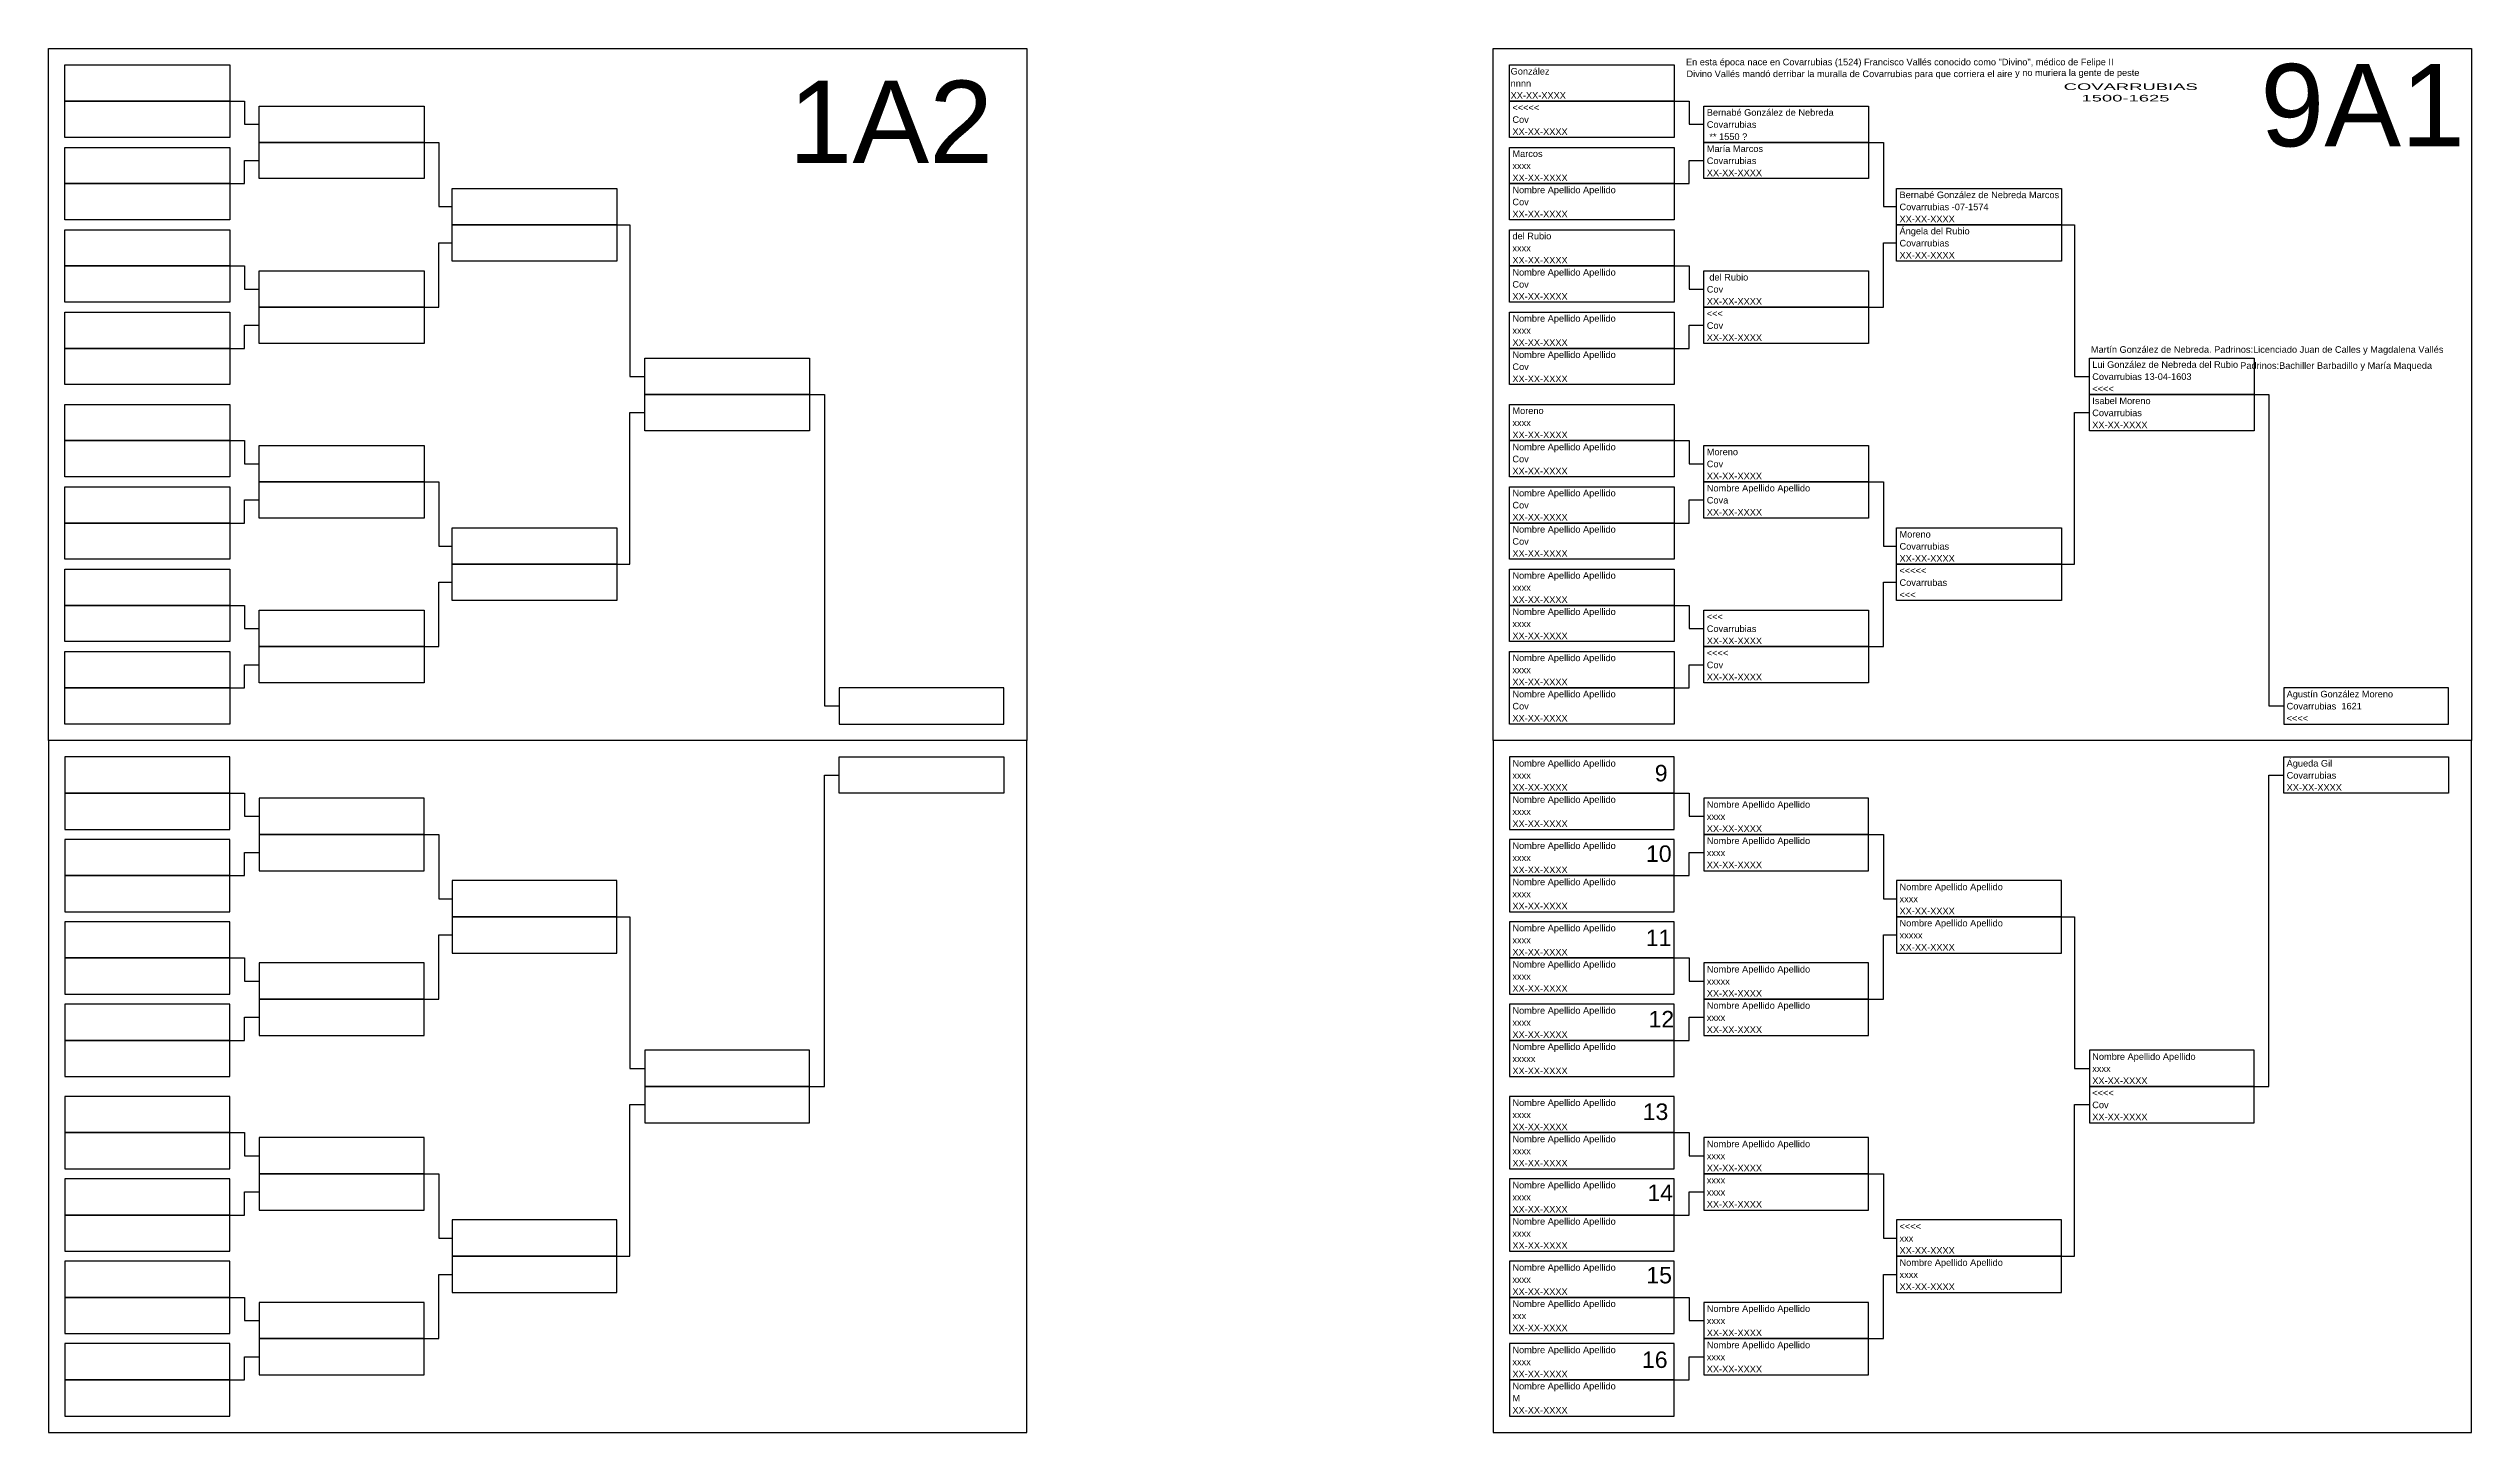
# Model space of a CAD drawing. Header units: millimetres. Extents: x -16844 to 23151, y -8543 to 4892.
# Drawn here: x -3946 to -3211, y 0 to 420 of the extents above; entities that cross this region are included whole.
import ezdxf
from ezdxf.enums import TextEntityAlignment as Align

# ---------------------------------------------------------------- set-up
doc = ezdxf.new("R2010")
doc.units = ezdxf.units.MM
doc.layers.add('González', color=160, linetype='Continuous')
doc.styles.add('Arial', font='arial.ttf', dxfattribs={"height": 0.01})

# ---------------------------------------------------------------- blocks, each defined once
blk = doc.blocks.new('Hoja superior')
for points in [[(0, 210), (297, 210), (297, 0), (0, 0)], [(5, 205), (55, 205), (55, 194), (5, 194)], [(5, 194), (55, 194), (55, 183), (5, 183)], [(64, 192.5), (114, 192.5), (114, 181.5), (64, 181.5)], [(5, 180), (55, 180), (55, 169), (5, 169)], [(64, 181.5), (114, 181.5), (114, 170.5), (64, 170.5)], [(5, 169), (55, 169), (55, 158), (5, 158)], [(122.5, 167.5), (172.5, 167.5), (172.5, 156.5), (122.5, 156.5)], [(5, 155), (55, 155), (55, 144), (5, 144)], [(122.5, 156.5), (172.5, 156.5), (172.5, 145.5), (122.5, 145.5)], [(5, 144), (55, 144), (55, 133), (5, 133)], [(64, 142.5), (114, 142.5), (114, 131.5), (64, 131.5)], [(5, 130), (55, 130), (55, 119), (5, 119)], [(64, 131.5), (114, 131.5), (114, 120.5), (64, 120.5)], [(5, 119), (55, 119), (55, 108), (5, 108)], [(181, 116), (231, 116), (231, 105), (181, 105)], [(181, 105), (231, 105), (231, 94), (181, 94)], [(5, 102), (55, 102), (55, 91), (5, 91)], [(5, 91), (55, 91), (55, 80), (5, 80)], [(64, 89.5), (114, 89.5), (114, 78.5), (64, 78.5)], [(5, 77), (55, 77), (55, 66), (5, 66)], [(64, 78.5), (114, 78.5), (114, 67.5), (64, 67.5)], [(5, 66), (55, 66), (55, 55), (5, 55)], [(122.5, 64.5), (172.5, 64.5), (172.5, 53.5), (122.5, 53.5)], [(5, 52), (55, 52), (55, 41), (5, 41)], [(122.5, 53.5), (172.5, 53.5), (172.5, 42.5), (122.5, 42.5)], [(5, 41), (55, 41), (55, 30), (5, 30)], [(64, 39.5), (114, 39.5), (114, 28.5), (64, 28.5)], [(5, 27), (55, 27), (55, 16), (5, 16)], [(64, 28.5), (114, 28.5), (114, 17.5), (64, 17.5)], [(5, 16), (55, 16), (55, 5), (5, 5)], [(240, 5), (290, 5), (290, 16), (240, 16)]]:
    blk.add_lwpolyline(points, close=True)
for points in [[(55, 194), (59.5, 194), (59.5, 187), (64, 187)], [(114, 181.5), (118.5, 181.5), (118.5, 162), (122.5, 162)], [(55, 169), (59.5, 169), (59.5, 176), (64, 176)], [(172.5, 156.5), (176.5, 156.5), (176.5, 110.5), (181, 110.5)], [(114, 131.5), (118.5, 131.5), (118.5, 151), (122.5, 151)], [(55, 144), (59.5, 144), (59.5, 137), (64, 137)], [(55, 119), (59.5, 119), (59.5, 126), (64, 126)], [(231, 105), (235.5, 105), (235.5, 10.5), (240, 10.5)], [(172.5, 53.5), (176.5, 53.5), (176.5, 99.5), (181, 99.5)], [(55, 91), (59.5, 91), (59.5, 84), (64, 84)], [(114, 78.5), (118.5, 78.5), (118.5, 59), (122.5, 59)], [(55, 66), (59.5, 66), (59.5, 73), (64, 73)], [(114, 28.5), (118.5, 28.5), (118.5, 48), (122.5, 48)], [(55, 41), (59.5, 41), (59.5, 34), (64, 34)], [(55, 16), (59.5, 16), (59.5, 23), (64, 23)]]:
    blk.add_lwpolyline(points)
blk = doc.blocks.new('Hoja inferior')
for points in [[(0, -210), (297, -210), (297, 0), (0, 0)], [(5, -16), (55, -16), (55, -5), (5, -5)], [(240, -5), (290, -5), (290, -16), (240, -16)], [(5, -27), (55, -27), (55, -16), (5, -16)], [(64, -28.5), (114, -28.5), (114, -17.5), (64, -17.5)], [(64, -39.5), (114, -39.5), (114, -28.5), (64, -28.5)], [(5, -41), (55, -41), (55, -30), (5, -30)], [(5, -52), (55, -52), (55, -41), (5, -41)], [(122.5, -53.5), (172.5, -53.5), (172.5, -42.5), (122.5, -42.5)], [(5, -66), (55, -66), (55, -55), (5, -55)], [(122.5, -64.5), (172.5, -64.5), (172.5, -53.5), (122.5, -53.5)], [(5, -77), (55, -77), (55, -66), (5, -66)], [(64, -78.5), (114, -78.5), (114, -67.5), (64, -67.5)], [(5, -91), (55, -91), (55, -80), (5, -80)], [(64, -89.5), (114, -89.5), (114, -78.5), (64, -78.5)], [(5, -102), (55, -102), (55, -91), (5, -91)], [(181, -105), (231, -105), (231, -94), (181, -94)], [(5, -119), (55, -119), (55, -108), (5, -108)], [(181, -116), (231, -116), (231, -105), (181, -105)], [(5, -130), (55, -130), (55, -119), (5, -119)], [(64, -131.5), (114, -131.5), (114, -120.5), (64, -120.5)], [(64, -142.5), (114, -142.5), (114, -131.5), (64, -131.5)], [(5, -144), (55, -144), (55, -133), (5, -133)], [(5, -155), (55, -155), (55, -144), (5, -144)], [(122.5, -156.5), (172.5, -156.5), (172.5, -145.5), (122.5, -145.5)], [(5, -169), (55, -169), (55, -158), (5, -158)], [(122.5, -167.5), (172.5, -167.5), (172.5, -156.5), (122.5, -156.5)], [(5, -180), (55, -180), (55, -169), (5, -169)], [(64, -181.5), (114, -181.5), (114, -170.5), (64, -170.5)], [(5, -194), (55, -194), (55, -183), (5, -183)], [(64, -192.5), (114, -192.5), (114, -181.5), (64, -181.5)], [(5, -205), (55, -205), (55, -194), (5, -194)]]:
    blk.add_lwpolyline(points, close=True)
for points in [[(231, -105), (235.5, -105), (235.5, -10.5), (240, -10.5)], [(55, -16), (59.5, -16), (59.5, -23), (64, -23)], [(114, -28.5), (118.5, -28.5), (118.5, -48), (122.5, -48)], [(55, -41), (59.5, -41), (59.5, -34), (64, -34)], [(172.5, -53.5), (176.5, -53.5), (176.5, -99.5), (181, -99.5)], [(55, -66), (59.5, -66), (59.5, -73), (64, -73)], [(114, -78.5), (118.5, -78.5), (118.5, -59), (122.5, -59)], [(55, -91), (59.5, -91), (59.5, -84), (64, -84)], [(172.5, -156.5), (176.5, -156.5), (176.5, -110.5), (181, -110.5)], [(55, -119), (59.5, -119), (59.5, -126), (64, -126)], [(114, -131.5), (118.5, -131.5), (118.5, -151), (122.5, -151)], [(55, -144), (59.5, -144), (59.5, -137), (64, -137)], [(55, -169), (59.5, -169), (59.5, -176), (64, -176)], [(114, -181.5), (118.5, -181.5), (118.5, -162), (122.5, -162)], [(55, -194), (59.5, -194), (59.5, -187), (64, -187)]]:
    blk.add_lwpolyline(points)
blk = doc.blocks.new('Casilla')
at = {"style": 'Arial'}
for tag, p in [('NOMBRE', (0.88, 8.08)), ('LUGAR_NACIMIENTO', (0.88, 4.42)), ('FECHA', (0.88, 0.75))]:
    blk.add_attdef(tag, p, '', height=2, dxfattribs=at)
blk = doc.blocks.new('Hermanos')
at = {"style": 'Arial'}
blk.add_attdef('NOMBRE', (0, 0), '', height=2, dxfattribs=at)

msp = doc.modelspace()

# ---------------------------------------------------------------- block references
for name, p, values in [('Casilla', (-3503.35, 404), {'NOMBRE': 'González', 'LUGAR_NACIMIENTO': 'nnnn', 'FECHA': 'XX-XX-XXXX'}), ('Casilla', (-3502.81, 393), {'NOMBRE': '<<<<<', 'LUGAR_NACIMIENTO': 'Cov', 'FECHA': 'XX-XX-XXXX'}), ('Casilla', (-3443.81, 391.5), {'NOMBRE': 'Bernabé González de Nebreda', 'LUGAR_NACIMIENTO': 'Covarrubias ', 'FECHA': ' ** 1550 ?'}), ('Casilla', (-3443.81, 380.5), {'NOMBRE': 'María Marcos', 'LUGAR_NACIMIENTO': 'Covarrubias', 'FECHA': 'XX-XX-XXXX'}), ('Casilla', (-3502.81, 379), {'NOMBRE': 'Marcos', 'LUGAR_NACIMIENTO': 'xxxx', 'FECHA': 'XX-XX-XXXX'}), ('Casilla', (-3502.81, 368), {'NOMBRE': 'Nombre Apellido Apellido', 'LUGAR_NACIMIENTO': 'Cov', 'FECHA': 'XX-XX-XXXX'}), ('Casilla', (-3385.31, 366.5), {'NOMBRE': 'Bernabé González de Nebreda Marcos', 'LUGAR_NACIMIENTO': 'Covarrubias -07-1574', 'FECHA': 'XX-XX-XXXX'}), ('Casilla', (-3502.81, 354), {'NOMBRE': 'del Rubio', 'LUGAR_NACIMIENTO': 'xxxx', 'FECHA': 'XX-XX-XXXX'}), ('Casilla', (-3385.31, 355.5), {'NOMBRE': 'Ángela del Rubio', 'LUGAR_NACIMIENTO': 'Covarrubias', 'FECHA': 'XX-XX-XXXX'}), ('Casilla', (-3502.81, 343), {'NOMBRE': 'Nombre Apellido Apellido', 'LUGAR_NACIMIENTO': 'Cov', 'FECHA': 'XX-XX-XXXX'}), ('Casilla', (-3443.81, 341.5), {'NOMBRE': ' del Rubio', 'LUGAR_NACIMIENTO': 'Cov', 'FECHA': 'XX-XX-XXXX'}), ('Casilla', (-3502.81, 329), {'NOMBRE': 'Nombre Apellido Apellido', 'LUGAR_NACIMIENTO': 'xxxx', 'FECHA': 'XX-XX-XXXX'}), ('Casilla', (-3443.81, 330.5), {'NOMBRE': '<<<', 'LUGAR_NACIMIENTO': 'Cov', 'FECHA': 'XX-XX-XXXX'}), ('Casilla', (-3502.81, 318), {'NOMBRE': 'Nombre Apellido Apellido', 'LUGAR_NACIMIENTO': 'Cov', 'FECHA': 'XX-XX-XXXX'}), ('Hermanos', (-3326.34, 327.65), {'NOMBRE': 'Martín González de Nebreda. Padrinos:Licenciado Juan de Calles y Magdalena Vallés'}), ('Casilla', (-3326.81, 315), {'NOMBRE': 'Lui González de Nebreda del Rubio', 'LUGAR_NACIMIENTO': 'Covarrubias 13-04-1603', 'FECHA': '<<<<'}), ('Hermanos', (-3281.8, 322.78), {'NOMBRE': ' Padrinos:Bachiller Barbadillo y María Maqueda'}), ('Casilla', (-3502.81, 301), {'NOMBRE': 'Moreno', 'LUGAR_NACIMIENTO': 'xxxx', 'FECHA': 'XX-XX-XXXX'}), ('Casilla', (-3326.81, 304), {'NOMBRE': 'Isabel Moreno', 'LUGAR_NACIMIENTO': 'Covarrubias', 'FECHA': 'XX-XX-XXXX'}), ('Casilla', (-3502.81, 290), {'NOMBRE': 'Nombre Apellido Apellido', 'LUGAR_NACIMIENTO': 'Cov', 'FECHA': 'XX-XX-XXXX'}), ('Casilla', (-3443.81, 288.5), {'NOMBRE': 'Moreno', 'LUGAR_NACIMIENTO': 'Cov', 'FECHA': 'XX-XX-XXXX'}), ('Casilla', (-3443.81, 277.5), {'NOMBRE': 'Nombre Apellido Apellido', 'LUGAR_NACIMIENTO': 'Cova', 'FECHA': 'XX-XX-XXXX'}), ('Casilla', (-3502.81, 276), {'NOMBRE': 'Nombre Apellido Apellido', 'LUGAR_NACIMIENTO': 'Cov', 'FECHA': 'XX-XX-XXXX'}), ('Casilla', (-3502.81, 265), {'NOMBRE': 'Nombre Apellido Apellido', 'LUGAR_NACIMIENTO': 'Cov', 'FECHA': 'XX-XX-XXXX'}), ('Casilla', (-3385.31, 263.5), {'NOMBRE': 'Moreno', 'LUGAR_NACIMIENTO': 'Covarrubias', 'FECHA': 'XX-XX-XXXX'}), ('Casilla', (-3502.81, 251), {'NOMBRE': 'Nombre Apellido Apellido', 'LUGAR_NACIMIENTO': 'xxxx', 'FECHA': 'XX-XX-XXXX'}), ('Casilla', (-3385.31, 252.5), {'NOMBRE': '<<<<<', 'LUGAR_NACIMIENTO': 'Covarrubas', 'FECHA': '<<<'}), ('Casilla', (-3502.81, 240), {'NOMBRE': 'Nombre Apellido Apellido', 'LUGAR_NACIMIENTO': 'xxxx', 'FECHA': 'XX-XX-XXXX'}), ('Casilla', (-3443.81, 238.5), {'NOMBRE': '<<<', 'LUGAR_NACIMIENTO': 'Covarrubias', 'FECHA': 'XX-XX-XXXX'}), ('Casilla', (-3502.81, 226), {'NOMBRE': 'Nombre Apellido Apellido', 'LUGAR_NACIMIENTO': 'xxxx', 'FECHA': 'XX-XX-XXXX'}), ('Casilla', (-3443.81, 227.5), {'NOMBRE': '<<<<', 'LUGAR_NACIMIENTO': 'Cov', 'FECHA': 'XX-XX-XXXX'}), ('Casilla', (-3502.81, 215), {'NOMBRE': 'Nombre Apellido Apellido', 'LUGAR_NACIMIENTO': 'Cov', 'FECHA': 'XX-XX-XXXX'}), ('Casilla', (-3267.81, 215), {'NOMBRE': 'Agustín González Moreno', 'LUGAR_NACIMIENTO': 'Covarrubias  1621', 'FECHA': '<<<<'}), ('Casilla', (-3502.81, 194), {'NOMBRE': 'Nombre Apellido Apellido', 'LUGAR_NACIMIENTO': 'xxxx', 'FECHA': 'XX-XX-XXXX'}), ('Casilla', (-3267.81, 194), {'NOMBRE': 'Águeda Gil', 'LUGAR_NACIMIENTO': 'Covarrubias', 'FECHA': 'XX-XX-XXXX'}), ('Casilla', (-3502.81, 183), {'NOMBRE': 'Nombre Apellido Apellido', 'LUGAR_NACIMIENTO': 'xxxx', 'FECHA': 'XX-XX-XXXX'}), ('Casilla', (-3443.81, 181.5), {'NOMBRE': 'Nombre Apellido Apellido', 'LUGAR_NACIMIENTO': 'xxxx', 'FECHA': 'XX-XX-XXXX'}), ('Casilla', (-3502.81, 169), {'NOMBRE': 'Nombre Apellido Apellido', 'LUGAR_NACIMIENTO': 'xxxx', 'FECHA': 'XX-XX-XXXX'}), ('Casilla', (-3443.81, 170.5), {'NOMBRE': 'Nombre Apellido Apellido', 'LUGAR_NACIMIENTO': 'xxxx', 'FECHA': 'XX-XX-XXXX'}), ('Casilla', (-3502.81, 158), {'NOMBRE': 'Nombre Apellido Apellido', 'LUGAR_NACIMIENTO': 'xxxx', 'FECHA': 'XX-XX-XXXX'}), ('Casilla', (-3385.31, 156.5), {'NOMBRE': 'Nombre Apellido Apellido', 'LUGAR_NACIMIENTO': 'xxxx', 'FECHA': 'XX-XX-XXXX'}), ('Casilla', (-3385.31, 145.5), {'NOMBRE': 'Nombre Apellido Apellido', 'LUGAR_NACIMIENTO': 'xxxxx', 'FECHA': 'XX-XX-XXXX'}), ('Casilla', (-3502.81, 144), {'NOMBRE': 'Nombre Apellido Apellido', 'LUGAR_NACIMIENTO': 'xxxx', 'FECHA': 'XX-XX-XXXX'}), ('Casilla', (-3502.81, 133), {'NOMBRE': 'Nombre Apellido Apellido', 'LUGAR_NACIMIENTO': 'xxxx', 'FECHA': 'XX-XX-XXXX'}), ('Casilla', (-3443.81, 131.5), {'NOMBRE': 'Nombre Apellido Apellido', 'LUGAR_NACIMIENTO': 'xxxxx', 'FECHA': 'XX-XX-XXXX'}), ('Casilla', (-3502.81, 119), {'NOMBRE': 'Nombre Apellido Apellido', 'LUGAR_NACIMIENTO': 'xxxx', 'FECHA': 'XX-XX-XXXX'}), ('Casilla', (-3443.81, 120.5), {'NOMBRE': 'Nombre Apellido Apellido', 'LUGAR_NACIMIENTO': 'xxxx', 'FECHA': 'XX-XX-XXXX'}), ('Casilla', (-3502.81, 108), {'NOMBRE': 'Nombre Apellido Apellido', 'LUGAR_NACIMIENTO': 'xxxxx', 'FECHA': 'XX-XX-XXXX'}), ('Casilla', (-3326.81, 105), {'NOMBRE': 'Nombre Apellido Apellido', 'LUGAR_NACIMIENTO': 'xxxx', 'FECHA': 'XX-XX-XXXX'}), ('Casilla', (-3326.81, 94), {'NOMBRE': '<<<<', 'LUGAR_NACIMIENTO': 'Cov', 'FECHA': 'XX-XX-XXXX'}), ('Casilla', (-3502.81, 91), {'NOMBRE': 'Nombre Apellido Apellido', 'LUGAR_NACIMIENTO': 'xxxx', 'FECHA': 'XX-XX-XXXX'}), ('Casilla', (-3502.81, 80), {'NOMBRE': 'Nombre Apellido Apellido', 'LUGAR_NACIMIENTO': 'xxxx', 'FECHA': 'XX-XX-XXXX'}), ('Casilla', (-3443.81, 78.5), {'NOMBRE': 'Nombre Apellido Apellido', 'LUGAR_NACIMIENTO': 'xxxx', 'FECHA': 'XX-XX-XXXX'}), ('Casilla', (-3502.81, 66), {'NOMBRE': 'Nombre Apellido Apellido', 'LUGAR_NACIMIENTO': 'xxxx', 'FECHA': 'XX-XX-XXXX'}), ('Casilla', (-3502.81, 55), {'NOMBRE': 'Nombre Apellido Apellido', 'LUGAR_NACIMIENTO': 'xxxx', 'FECHA': 'XX-XX-XXXX'}), ('Casilla', (-3385.31, 53.5), {'NOMBRE': '<<<<', 'LUGAR_NACIMIENTO': 'xxx', 'FECHA': 'XX-XX-XXXX'}), ('Casilla', (-3385.31, 42.5), {'NOMBRE': 'Nombre Apellido Apellido', 'LUGAR_NACIMIENTO': 'xxxx', 'FECHA': 'XX-XX-XXXX'}), ('Casilla', (-3502.81, 41), {'NOMBRE': 'Nombre Apellido Apellido', 'LUGAR_NACIMIENTO': 'xxxx', 'FECHA': 'XX-XX-XXXX'}), ('Casilla', (-3502.81, 30), {'NOMBRE': 'Nombre Apellido Apellido', 'LUGAR_NACIMIENTO': 'xxx', 'FECHA': 'XX-XX-XXXX'}), ('Casilla', (-3443.81, 28.5), {'NOMBRE': 'Nombre Apellido Apellido', 'LUGAR_NACIMIENTO': 'xxxx', 'FECHA': 'XX-XX-XXXX'}), ('Casilla', (-3502.81, 16), {'NOMBRE': 'Nombre Apellido Apellido', 'LUGAR_NACIMIENTO': 'xxxx', 'FECHA': 'XX-XX-XXXX'}), ('Casilla', (-3443.81, 17.5), {'NOMBRE': 'Nombre Apellido Apellido', 'LUGAR_NACIMIENTO': 'xxxx', 'FECHA': 'XX-XX-XXXX'}), ('Casilla', (-3502.81, 5), {'NOMBRE': 'Nombre Apellido Apellido', 'LUGAR_NACIMIENTO': 'M', 'FECHA': 'XX-XX-XXXX'})]:
    msp.add_blockref(name, p).add_auto_attribs(values)
ref = msp.add_blockref('Hermanos', (-3450.8, 414.88))
ref.add_attrib('NOMBRE', '  En esta época nace en Covarrubias (1524) Francisco Vallés conocido como "Divino", médico de Felipe II', (-3450.8, 414.88), dxfattribs={"color": 141, "height": 2, "style": 'Arial'})
ref = msp.add_blockref('Hermanos', (-3449.09, 411.31))
ref.add_attrib('NOMBRE', 'Divino Vallés mandó derribar la muralla de Covarrubias para que corriera el aire ', (-3449.09, 411.31), dxfattribs={"color": 141, "height": 2, "style": 'Arial'})
ref = msp.add_blockref('Hermanos', (-3349.35, 411.65))
ref.add_attrib('NOMBRE', 'y no muriera la gente de peste', (-3349.35, 411.65), dxfattribs={"color": 141, "height": 2, "style": 'Arial'})
ref = msp.add_blockref('Hermanos', (-3334.59, 407.4))
ref.add_attrib('NOMBRE', 'COVARRUBIAS', (-3334.59, 407.4), dxfattribs={"height": 2, "style": 'Arial', "width": 2})
ref = msp.add_blockref('Hermanos', (-3336.96, 403.92))
ref.add_attrib('NOMBRE', '     1500-1625', (-3336.96, 403.92), dxfattribs={"height": 2, "style": 'Arial', "width": 2})
at = {"color": 4}
msp.add_blockref('Casilla', (-3443.81, 67.5), dxfattribs=at).add_auto_attribs({'NOMBRE': 'xxxx', 'LUGAR_NACIMIENTO': 'xxxx', 'FECHA': 'XX-XX-XXXX'})
at = {"layer": 'González'}
for name, p in [('Hoja superior', (-3946.28, 210)), ('Hoja superior', (-3507.81, 210)), ('Hoja inferior', (-3946.28, 210)), ('Hoja inferior', (-3507.81, 210))]:
    msp.add_blockref(name, p, dxfattribs=at)
at = {"layer": 'González', "color": 4}
for name in ['Hoja superior', 'Hoja inferior']:
    msp.add_blockref(name, (-3507.81, 210), dxfattribs=at)

# ---------------------------------------------------------------- texts
at = {"style": 'Arial'}
for s, p in [('9', (-3454.83, 197.6)), ('10', (-3453.61, 173.16)), ('11', (-3453.67, 147.61)), ('12', (-3452.84, 122.94)), ('13', (-3454.61, 94.85)), ('14', (-3453.18, 70.26)), ('15', (-3453.51, 45.26)), ('16', (-3454.83, 19.6))]:
    msp.add_text(s, height=5, dxfattribs=at).set_placement(p, align=Align.RIGHT)
at = {"layer": 'González', "style": 'Arial'}
for s, p in [('9A1', (-3212.78, 390.3)), ('1A2', (-3659.54, 385.23))]:
    msp.add_text(s, height=25, dxfattribs=at).set_placement(p, align=Align.RIGHT)

doc.saveas('drawing.dxf')
